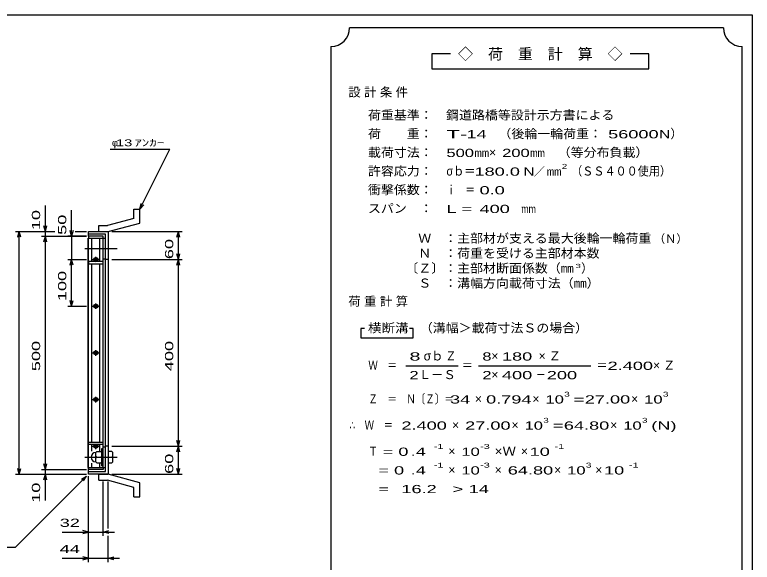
# Model space of a CAD drawing. Units: millimetres, scale not verified. Extents: x -1456 to 1385, y -1026 to 843.
# Drawn here: x -193 to 1385, y -330 to 843 of the extents above; entities that cross this region are included whole.
import ezdxf
from ezdxf.enums import TextEntityAlignment as Align

# ---------------------------------------------------------------- set-up
doc = ezdxf.new("R2010")
doc.units = ezdxf.units.MM
doc.header["$LTSCALE"] = 8
doc.linetypes.add('CHAIN', pattern=[18.5, 12, -1.5, 3.5, -1.5])
for name, color, linetype, lineweight in [('0_2', 150, 'Continuous', 25), ('16', 3, 'Continuous', 25), ('19', 6, 'Continuous', 25), ('22', 4, 'Continuous', 25), ('24', 2, 'Continuous', 25)]:
    doc.layers.add(name, color=color, linetype=linetype, lineweight=lineweight)
doc.styles.add('ベクトル', font='')
doc.styles.get('ベクトル').set_extended_font_data('ベクトル')

msp = doc.modelspace()

# ---------------------------------------------------------------- linework, layer by layer
at = {"layer": '0_2'}
for p, q in [((-1383.2, 842.8), (1384.8, 842.8)), ((1384.8, 842.8), (1384.8, -917.2))]:
    msp.add_line(p, q, dxfattribs=at)
at = {"layer": '16'}
for p, q in [((-36.7, -127), (-36.7, 364)), ((-36.7, 364), (-36, 364)), ((-4, 368.5), (-36, 368.5)), ((-36, 368.5), (-36, 364)), ((-36, 364), (-4, 364)), ((-36, -127), (-36, 364)), ((-36, 364), (-4, 364)), ((-28.5, 314), (-28.5, 364)), ((-11.5, 314), (-11.5, 364)), ((-4, 364), (-4, 368.5)), ((-4, -127), (-4, 364)), ((-4, 364), (0.5, 364)), ((0.5, 320), (0.5, 364)), ((-28, 318.5), (-12, 318.5)), ((-22, 321.5), (-18, 321.5)), ((-20, 314), (-20, 324.5)), ((-4, 320), (0.5, 320)), ((-36, 314), (-36, 309.5)), ((-4, 314), (-36, 314)), ((-36, 309.5), (-4, 309.5)), ((-28.5, -72.5), (-28.5, 309.5)), ((-22, 315.5), (-18, 315.5)), ((-11.5, -72.5), (-11.5, 309.5)), ((-4, 309.5), (-4, 314)), ((-22, 221.5), (-18, 221.5)), ((-20, 212.5), (-20, 224.5)), ((-28, 218.5), (-12, 218.5)), ((-22, 215.5), (-18, 215.5)), ((-28, 118.5), (-12, 118.5)), ((-22, 121.5), (-18, 121.5)), ((-22, 115.5), (-18, 115.5)), ((-20, 112.5), (-20, 124.5)), ((-28, 18.5), (-12, 18.5)), ((-22, 21.5), (-18, 21.5)), ((-20, 12.5), (-20, 24.5)), ((-22, 15.5), (-18, 15.5)), ((-36, -77), (-36, -72.5)), ((-36, -72.5), (-4, -72.5)), ((-36, -77), (-4, -77)), ((-28.5, -92), (-28.5, -77)), ((-22, -78.5), (-18, -78.5)), ((-20, -87.5), (-20, -77)), ((-11.5, -92), (-11.5, -77)), ((-4, -77), (-4, -72.5)), ((-28, -81.5), (-12, -81.5)), ((-22, -84.5), (-18, -84.5)), ((-18, -93), (-20, -95)), ((-18, -93), (-9, -93)), ((-7, -95), (-9, -93)), ((-7, -123.5), (-7, -86.5)), ((-7, -86.5), (-4, -86.5)), ((-4, -83), (0.5, -83)), ((-4, -123.5), (-4, -86.5)), ((0.5, -127), (0.5, -83)), ((-20, -115), (-20, -95)), ((-18, -105), (-20, -103)), ((-18, -105), (-20, -107)), ((-18, -105), (-9, -105)), ((-9, -105), (-7, -103)), ((-7, -107), (-9, -105)), ((-28.5, -127), (-28.5, -118)), ((-18, -117), (-20, -115)), ((-18, -117), (-9, -117)), ((-11.5, -127), (-11.5, -118)), ((-9, -117), (-7, -115)), ((-7, -123.5), (-4, -123.5)), ((-36.7, -127), (-36, -127)), ((-36, -127), (-4, -127)), ((-36, -131.5), (-36, -127)), ((-36, -127), (-4, -127)), ((-4, -131.5), (-36, -131.5)), ((-4, -127), (-4, -131.5)), ((-4, -127), (0.5, -127))]:
    msp.add_line(p, q, dxfattribs=at)
at = {"layer": '16', "linetype": 'CHAIN'}
for p, q in [((-43.6, 342), (25.4, 342)), ((-43.6, -105), (25.4, -105))]:
    msp.add_line(p, q, dxfattribs=at)
at = {"layer": '16'}
for centre, radius, start, end in [((-22, 318.5), 3, 90, 270), ((-20, 318.5), 4, 46.6, 133.4), ((-18, 318.5), 3, 270, 90), ((-20, 318.5), 4, 226.6, 313.4), ((-22, 218.5), 3, 90, 270), ((-20, 218.5), 4, 46.6, 133.4), ((-18, 218.5), 3, 270, 90), ((-20, 218.5), 4, 226.6, 313.4), ((-22, 118.5), 3, 90, 270), ((-20, 118.5), 4, 46.6, 133.4), ((-20, 118.5), 4, 226.6, 313.4), ((-18, 118.5), 3, 270, 90), ((-22, 18.5), 3, 90, 270), ((-20, 18.5), 4, 46.6, 133.4), ((-18, 18.5), 3, 270, 90), ((-20, 18.5), 4, 226.6, 313.4), ((-22, -81.5), 3, 90, 270), ((-20, -81.5), 4, 46.6, 133.4), ((-18, -81.5), 3, 270, 90), ((-20, -81.5), 4, 226.6, 313.4), ((-20, -105), 10, 90, 270)]:
    msp.add_arc(centre, radius, start, end, dxfattribs=at)
at = {"layer": '19'}
for p, q in [((61.1, 426.6), (74.1, 426.6)), ((61.1, 406.6), (61.1, 426.6)), ((74.1, 396.6), (74.1, 426.6)), ((61.1, 406.6), (4.8, 391.5)), ((6.5, 378.5), (74.1, 396.6)), ((-13.5, 391.5), (4.8, 391.5)), ((-13.5, 378.5), (-13.5, 391.5)), ((-36, 368.5), (-36, 378.5)), ((-36, 378.5), (6.5, 378.5)), ((0.5, 372.5), (-36, 372.5)), ((-13.5, 378.5), (6.5, 378.5)), ((0.5, -135.5), (0.5, 372.5)), ((6.5, 378.5), (6.5, -141.5)), ((6.5, 318.5), (0.5, 318.5)), ((6.5, -81.5), (0.5, -81.5)), ((14.5, -93), (6.5, -93)), ((6.5, -93), (6.5, -117)), ((16.5, -95), (14.5, -93)), ((6.5, -105), (14.5, -105)), ((16.5, -103), (14.5, -105)), ((14.5, -105), (16.5, -107)), ((16.5, -115), (16.5, -95)), ((6.5, -117), (14.5, -117)), ((14.5, -117), (16.5, -115)), ((-36, -141.5), (-36, -131.5)), ((-36, -135.5), (0.5, -135.5)), ((6.5, -141.5), (-36, -141.5)), ((-13.5, -141.5), (6.5, -141.5)), ((-13.5, -154.5), (-13.5, -141.5)), ((74.1, -159.6), (6.5, -141.5)), ((-13.5, -154.5), (4.8, -154.5)), ((61.1, -169.6), (4.8, -154.5)), ((61.1, -189.6), (61.1, -169.6)), ((74.1, -189.6), (74.1, -159.6)), ((61.1, -189.6), (74.1, -189.6))]:
    msp.add_line(p, q, dxfattribs=at)
at = {"layer": '22'}
for p, q in [((10.5, 554.5), (138.5, 554.5)), ((74.5, 426.5), (138.5, 554.5)), ((-128, 378.5), (-128, 434.5)), ((74.5, 426.5), (76.9, 438.2)), ((74.5, 426.5), (82.5, 435.3)), ((-72, 368.5), (-72, 424.5)), ((-128, 378.5), (-131.2, 390.5)), ((-128, 378.5), (-124.8, 390.5)), ((-72, 368.5), (-75.2, 380.5)), ((-68.8, 380.5), (-72, 368.5)), ((-192, 378.5), (-108, 378.5)), ((-187.2, 366.5), (-184, 378.5)), ((-180.8, 366.5), (-184, 378.5)), ((-184, -141.5), (-184, 378.5)), ((-136, 378.5), (-108, 378.5)), ((-136, 368.5), (-40, 368.5)), ((-131.2, 356.5), (-128, 368.5)), ((-128, 368.5), (-128, 378.5)), ((-124.8, 356.5), (-128, 368.5)), ((-128, -131.5), (-128, 368.5)), ((-40, 368.5), (-80, 368.5)), ((-72, 368.5), (-72, 318.5)), ((-64, 378.5), (-40, 378.5)), ((-64, 378.5), (-40, 378.5)), ((14.5, 378.5), (164.9, 378.5)), ((153.7, 366.5), (156.9, 378.5)), ((160.1, 366.5), (156.9, 378.5)), ((156.9, 318.5), (156.9, 378.5)), ((-80, 318.5), (-40, 318.5)), ((-75.2, 306.5), (-72, 318.5)), ((-68.8, 306.5), (-72, 318.5)), ((-72, 218.5), (-72, 318.5)), ((14.5, 318.5), (164.9, 318.5)), ((156.9, 318.5), (153.7, 330.5)), ((153.7, 306.5), (156.9, 318.5)), ((156.9, 318.5), (160.1, 330.5)), ((160.1, 306.5), (156.9, 318.5)), ((156.9, -81.5), (156.9, 318.5)), ((-72, 218.5), (-75.2, 230.5)), ((-72, 218.5), (-68.8, 230.5)), ((-80, 218.5), (-40, 218.5)), ((156.9, -81.5), (153.7, -69.5)), ((156.9, -81.5), (160.1, -69.5)), ((14.5, -81.5), (164.9, -81.5)), ((153.7, -93.5), (156.9, -81.5)), ((160.1, -93.5), (156.9, -81.5)), ((156.9, -141.5), (156.9, -81.5)), ((-128, -131.5), (-131.2, -119.5)), ((-128, -131.5), (-124.8, -119.5)), ((-192, -141.5), (-40, -141.5)), ((-184, -141.5), (-187.2, -129.5)), ((-184, -141.5), (-180.8, -129.5)), ((-136, -131.5), (-40, -131.5)), ((-136, -141.5), (-40, -141.5)), ((-131.2, -153.5), (-128, -141.5)), ((-128, -141.5), (-128, -131.5)), ((-124.8, -153.5), (-128, -141.5)), ((-128, -197.5), (-128, -141.5)), ((14.5, -141.5), (164.9, -141.5)), ((156.9, -141.5), (153.7, -129.5)), ((156.9, -141.5), (160.1, -129.5)), ((-192, -297.5), (-40, -145.5)), ((-50.4, -151.9), (-40, -145.5)), ((-46.4, -155.9), (-40, -145.5)), ((-36, -273.5), (-36, -145.5)), ((-36, -329.5), (-36, -145.5)), ((-4, -273.5), (-4, -156.9)), ((6.5, -257.5), (6.5, -156.9)), ((-92, -265.5), (-36, -265.5)), ((-36, -265.5), (-48, -262.3)), ((-48, -268.7), (-36, -265.5)), ((-36, -265.5), (-4, -265.5)), ((-4, -265.5), (8, -262.3)), ((8, -268.7), (-4, -265.5)), ((-4, -265.5), (20, -265.5)), ((6.5, -329.5), (6.5, -273.5)), ((-352, -297.5), (-192, -297.5)), ((-92, -321.5), (-36, -321.5)), ((-36, -321.5), (-48, -318.3)), ((-48, -324.7), (-36, -321.5)), ((-36, -321.5), (6.5, -321.5)), ((6.5, -321.5), (18.5, -318.3)), ((18.5, -324.7), (6.5, -321.5)), ((6.5, -321.5), (30.5, -321.5))]:
    msp.add_line(p, q, dxfattribs=at)
at = {"layer": '24', "color": 4}
for p, q in [((1323.2, 814.8), (523.2, 814.8)), ((483.2, 774.8), (483.2, -465.2)), ((1363.2, -465.2), (1363.2, 774.8)), ((739.2, 758.8), (699.2, 758.8)), ((699.2, 758.8), (699.2, 726.8)), ((1163.2, 758.8), (1123.2, 758.8)), ((1163.2, 726.8), (1163.2, 758.8)), ((699.2, 726.8), (1163.2, 726.8)), ((555.2, 170.8), (547.2, 170.8)), ((547.2, 170.8), (547.2, 150.8)), ((659.2, 170.8), (651.2, 170.8)), ((659.2, 150.8), (659.2, 170.8)), ((547.2, 150.8), (659.2, 150.8)), ((643.2, 90.8), (755.2, 90.8)), ((799.2, 90.8), (1039.2, 90.8))]:
    msp.add_line(p, q, dxfattribs=at)
for centre, start, end in [((483.2, 814.8), 270, 0), ((1363.2, 814.8), 180, 270)]:
    msp.add_arc(centre, 40, start, end, dxfattribs=at)

# ---------------------------------------------------------------- texts
at = {"layer": '22', "color": 2, "style": 'ベクトル'}
msp.add_text('φ', height=14.7, dxfattribs=at).set_placement((14.5, 568.5), align=Align.MIDDLE_LEFT)
for s, height, width, p in [(' 13 ', 14.66, 1.6, (14.5, 568.5)), ('ｱﾝｶｰ', 14.66, 1.6, (62.5, 568.5)), (' 32 ', 17.6, 1.65, (-108, -245.5)), (' 44 ', 17.6, 1.65, (-108, -301.5))]:
    msp.add_text(s, height=height, dxfattribs=dict(at, width=width)).set_placement(p, align=Align.MIDDLE_LEFT)
at = {"layer": '22', "color": 2, "style": 'ベクトル', "width": 1.65}
for s, p in [(' 10 ', (-148, 370.5)), (' 50 ', (-92, 360.5)), (' 60 ', (136.9, 308.5)), (' 100 ', (-92, 218.5)), (' 500 ', (-148, 68.5)), (' 400 ', (136.9, 68.5)), (' 60 ', (136.9, -151.5)), (' 10 ', (-148, -213.5))]:
    msp.add_text(s, height=17.6, rotation=90, dxfattribs=at).set_placement(p, align=Align.MIDDLE_LEFT)
at = {"layer": '24', "style": 'ベクトル'}
for s, height, p in [('◇\u3000荷\u3000重\u3000計\u3000算\u3000◇', 23.46, (755.2, 758.8)), ('）', 19.4, (1209.6, 588)), ('×', 19.4, (821.6, 548)), ('／', 17.6, (917.2, 506.8)), ('（Ｎ）', 17.6, (1174.4, 362.8)), ('）', 19.4, (1018.4, 300)), ('σｂ', 19.35, (681.6, 112)), ('×', 19.4, (826.4, 112)), ('Ｌ－Ｓ', 19.35, (671.2, 72)), ('×', 19.4, (826.4, 72)), ('×', 19.4, (791.2, 20)), ('×', 19.4, (914.4, 20)), ('×', 19.4, (1125.6, 20)), ('×', 19.4, (742.4, -36)), ('×', 19.4, (869.6, -36)), ('×', 19.4, (1080.8, -36)), ('×', 19.4, (734.4, -92)), ('×', 19.4, (889.6, -92)), ('×', 19.4, (734.4, -132)), ('×', 19.4, (833.6, -132)), ('×', 19.4, (960.8, -132)), ('×', 19.4, (1048.8, -132))]:
    msp.add_text(s, height=height, dxfattribs=at).set_placement(p, align=Align.MIDDLE_LEFT)
for s, height, width, p in [('荷重基準：\u3000', 19.35, 1.05, (562.4, 628)), ('鋼道路橋等設計示方書による', 19.35, 1.05, (729.6, 628)), ('荷\u3000\u3000重：\u3000', 19.35, 1.05, (562.4, 588)), ('（後輪一輪荷重：', 19.35, 1.05, (841.6, 588)), ('T-', 17.6, 2, (730.4, 586.8)), (' 14 ', 17.6, 1.65, (762.4, 586.8)), (' 56000', 17.6, 1.65, (1065.6, 586.8)), ('N', 17.6, 1.4, (1185.6, 586.8)), ('載荷寸法：\u3000', 19.35, 1.05, (562.4, 548)), ('500', 17.6, 1.5, (730.4, 546.8)), ('200', 17.6, 1.5, (849.6, 546.8)), ('\u3000（等分布負載）', 19.35, 1.05, (940.8, 548)), ('mm', 17.6, 0.8, (790.4, 546.8)), ('mm', 17.6, 0.8, (909.6, 546.8)), ('2', 10.6, 1.5, (977.2, 518)), ('（ＳＳ４００使用）', 19.35, 0.9, (997.2, 508)), ('許容応力：\u3000', 19.35, 1.05, (562.4, 508)), ('σｂ＝', 19.35, 0.9, (730.4, 508)), ('180.0', 17.6, 1.65, (790.4, 506.8)), ('N', 17.6, 1.4, (895.2, 506.8)), ('mm', 17.6, 0.8, (945.2, 506.8)), ('衝撃係数：\u3000', 19.35, 1.05, (562.4, 468)), ('ｉ\u3000＝', 19.35, 0.75, (730.4, 468)), (' 0.0', 17.6, 1.65, (790.4, 466.8)), ('スパン\u3000：\u3000', 19.35, 1.05, (562.4, 428)), ('L =', 17.6, 1.65, (730.4, 426.8)), (' 400 ', 17.6, 1.65, (790.4, 426.8)), ('mm', 17.6, 0.8, (890.4, 426.8)), ('\u3000Ｗ\u3000：主部材が支える最大後輪一輪荷重', 19.35, 1.05, (642.4, 364)), ('\u3000Ｎ\u3000：荷重を受ける主部材本数', 19.35, 1.05, (642.4, 332)), ('〔Ｚ〕：主部材断面係数（㎜', 19.35, 1.05, (642.4, 300)), ('3', 8.8, 1.8, (1006.4, 304.8)), ('\u3000Ｓ\u3000：溝幅方向載荷寸法（㎜）', 19.35, 1.05, (642.4, 268)), ('横断溝', 19.35, 1.1, (562.4, 172)), ('\u3000（溝幅＞載荷寸法Ｓの場合）', 19.35, 1.05, (645.6, 172)), ('8', 17.6, 1.8, (651.2, 110.8)), ('Ｚ', 19.4, 0.9, (728, 112)), ('8', 17.6, 1.5, (807.2, 110.8)), (' 180 ', 17.6, 1.65, (838.4, 110.8)), ('Ｗ\u3000＝', 19.35, 0.75, (563.2, 92)), ('＝', 19.4, 0.9, (763.2, 92)), ('＝', 19.4, 0.9, (1051.2, 92)), ('2.400', 17.6, 1.65, (1075.2, 90.8)), ('2', 17.6, 1.5, (651.2, 70.8)), ('2', 17.6, 1.5, (807.2, 70.8)), (' 400 ', 17.6, 1.65, (838.4, 70.8)), (' 200 ', 17.6, 1.65, (934.4, 70.8)), ('－', 19.4, 0.75, (922.4, 72)), ('Ｚ\u3000＝\u3000Ｎ〔Ｚ〕＝', 19.35, 0.75, (563.2, 20)), ('3', 10.6, 1.5, (982.4, 30)), ('3', 10.6, 1.5, (1193.6, 30)), (' 34 ', 17.6, 1.65, (727.2, 18.8)), ('0.794', 17.6, 1.65, (815.2, 18.8)), ('10', 17.6, 1.5, (942.4, 18.8)), ('=', 17.6, 1.7, (1002.4, 18.8)), ('27.00', 17.6, 1.65, (1026.4, 18.8)), ('10', 17.6, 1.5, (1153.6, 18.8)), ('∴\u3000Ｗ\u3000＝', 19.35, 0.75, (523.2, -36)), (' 2.400', 17.6, 1.65, (623.2, -37.2)), ('27.00', 17.6, 1.65, (770.4, -37.2)), ('10', 17.6, 1.5, (897.6, -37.2)), ('3', 10.6, 1.5, (937.6, -26)), ('64.80', 17.6, 1.65, (981.6, -37.2)), ('10', 17.6, 1.5, (1108.8, -37.2)), ('3', 10.6, 1.5, (1148.8, -26)), ('(N)', 17.6, 1.65, (1168.8, -37.2)), ('=', 17.6, 1.7, (957.6, -37.2)), ('-1', 10.56, 1.65, (703.2, -82)), ('-3', 10.56, 1.65, (802.4, -82)), ('-1', 10.56, 1.65, (961.6, -82)), ('Ｔ', 19.4, 0.75, (563.2, -92)), (' = 0', 17.6, 1.65, (583.2, -93.2)), (' .4 ', 17.6, 1.65, (643.2, -93.2)), ('10', 17.6, 1.5, (762.4, -93.2)), ('×Ｗ', 19.35, 1.1, (833.6, -92)), (' 10 ', 17.6, 1.65, (897.6, -93.2)), ('  = 0', 17.6, 1.65, (563.2, -133.2)), (' .4 ', 17.6, 1.65, (643.2, -133.2)), ('-1', 10.56, 1.65, (703.2, -122)), ('10', 17.6, 1.5, (762.4, -133.2)), ('-3', 10.56, 1.65, (802.4, -122)), ('64.80', 17.6, 1.65, (861.6, -133.2)), ('10', 17.6, 1.5, (988.8, -133.2)), ('3', 10.6, 1.5, (1028.8, -122)), (' 10 ', 17.6, 1.65, (1056.8, -133.2)), ('-1', 10.56, 1.65, (1120.8, -122)), ('  =', 17.6, 1.65, (563.2, -173.2)), (' 16.2', 17.6, 1.65, (623.2, -173.2)), ('>', 17.6, 1.7, (743.2, -173.2)), (' 14 ', 17.6, 1.65, (767.2, -173.2))]:
    msp.add_text(s, height=height, dxfattribs=dict(at, width=width)).set_placement(p, align=Align.MIDDLE_LEFT)
at = {"layer": '24', "char_height": 19.35, "attachment_point": 4, "style": 'ベクトル'}
for s, insert in [('\\T1.28;設計条件', (520.4, 676)), ('\\T1.28;荷重計算', (520.4, 228)), ('\\T1.42;×Ｚ', (927.6, 112)), ('\\T1.42;×Ｚ', (1172.4, 92))]:
    msp.add_mtext(s, dxfattribs=dict(at, insert=insert))

doc.saveas('drawing.dxf')
